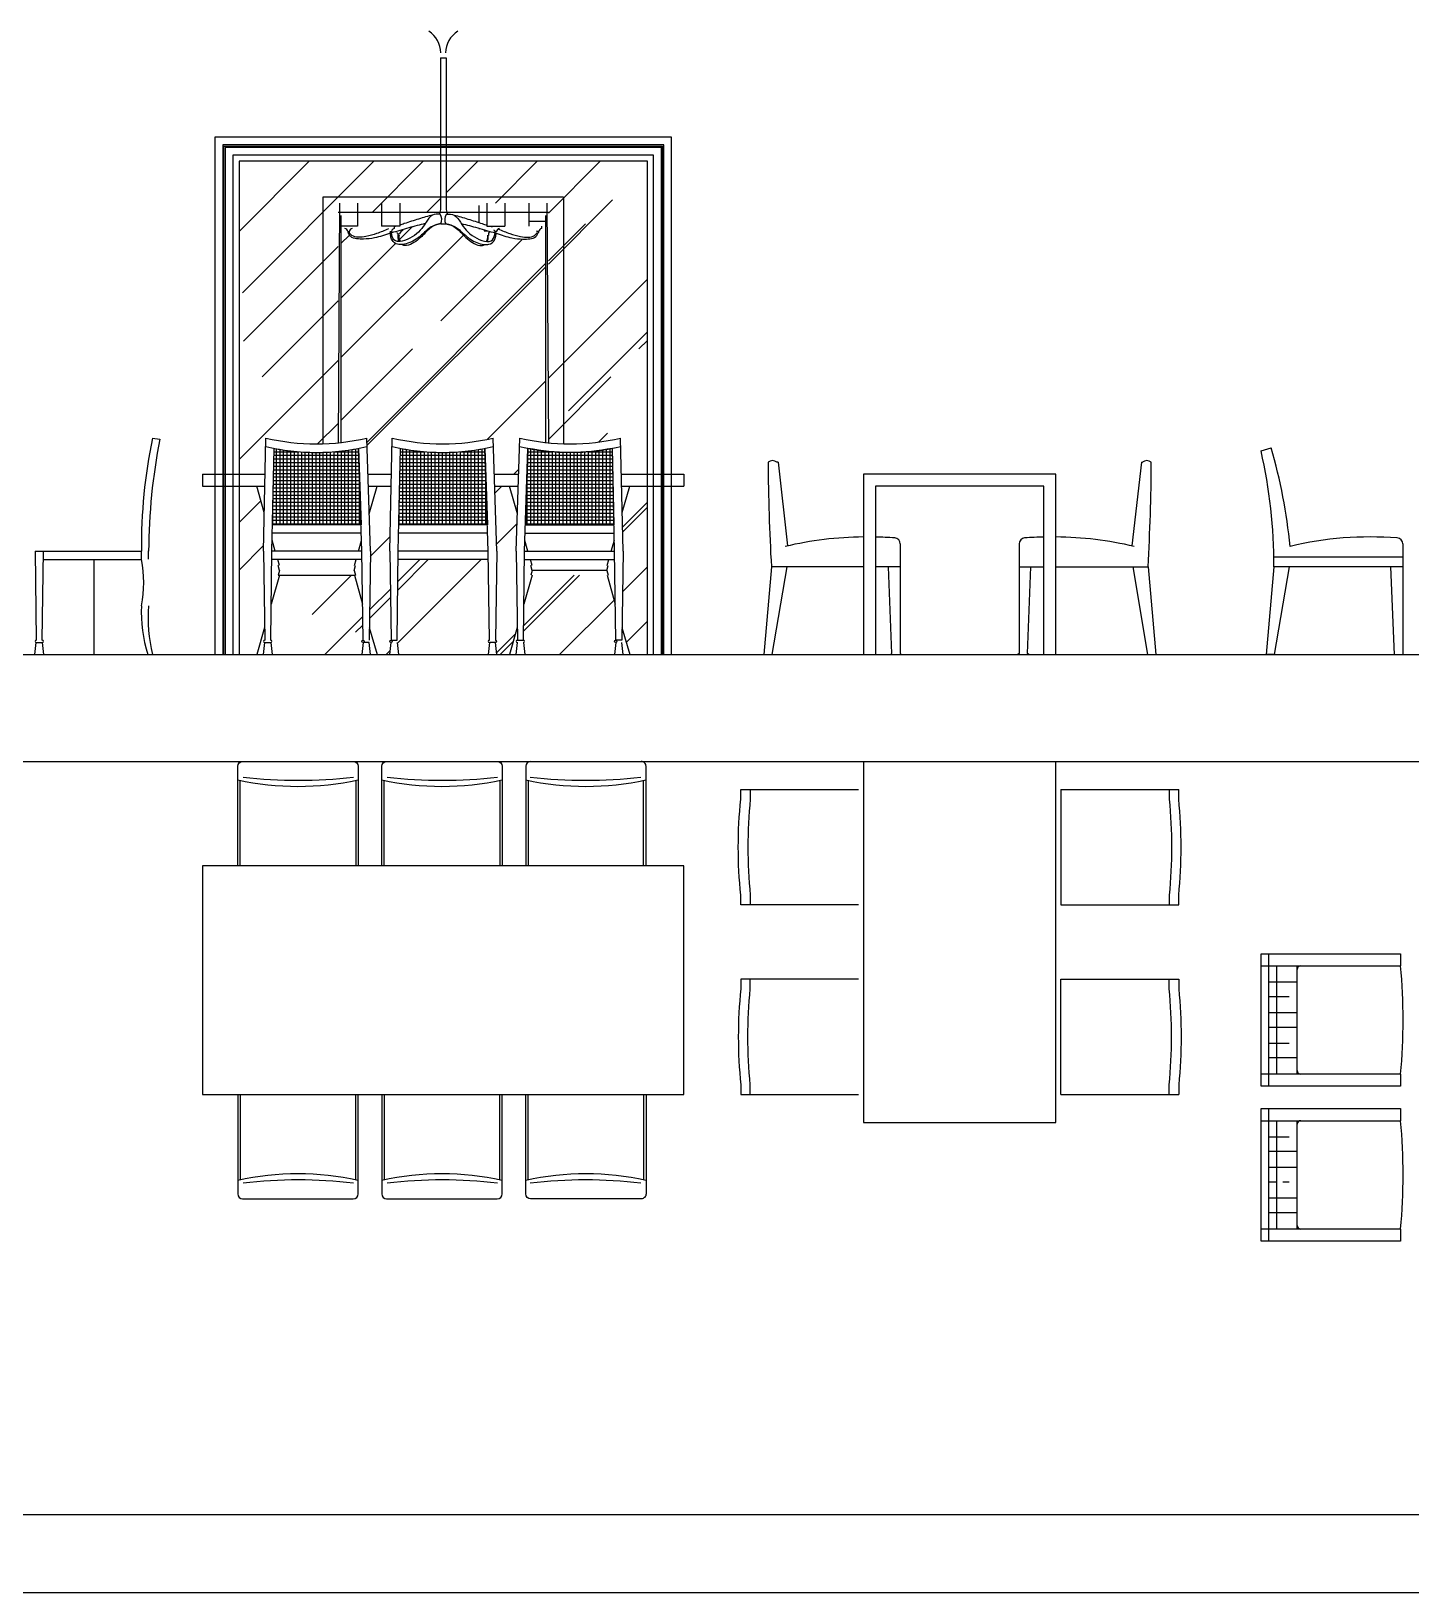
# Model space of a CAD drawing. Header units: inches. Extents: x 5.3 to 47.8, y 15.8 to 40.6.
# Drawn here: x 37.05 to 42.78, y 15.78 to 22.27 of the extents above; entities that cross this region are included whole.
import ezdxf

# ---------------------------------------------------------------- set-up
doc = ezdxf.new("R2010")
doc.units = ezdxf.units.IN
doc.header["$MEASUREMENT"] = 0
for name, color, linetype in [('02', 2, 'Continuous'), ('1', 1, 'Continuous'), ('4', 4, 'Continuous'), ('8', 8, 'Continuous'), ('kadrbm', 4, 'Continuous')]:
    doc.layers.add(name, color=color, linetype=linetype)

# ---------------------------------------------------------------- blocks, each defined once
blk = doc.blocks.new('kadrbm')
at = {"layer": 'kadrbm', "color": 4}
blk.add_lwpolyline([(0, 0), (0, 24.79716181331605), (21, 24.79716181331605), (21, 0), (0, 0)], close=True, dxfattribs=at)
blk.add_lwpolyline([(20.66310160432477, 0.325668449208024), (20.66310160432477, 24.46026341759716), (0.3368983956752345, 24.46026341759716), (0.3368983956752345, 0.325668449208024), (20.66310160432477, 0.325668449208024)], dxfattribs=at)

msp = doc.modelspace()

# ---------------------------------------------------------------- hatches: boundary and pattern name
at = {"layer": '1'}
h = msp.add_hatch(dxfattribs=at)
h.set_pattern_fill('NET', color=256, scale=0.12, style=0)
h.set_pattern_definition([(0, (-2.10423861445067, -87.54169711590659), (0, 0.015), []), (90, (-2.10423861445067, -87.54169711590659), (-0.015, 9.18454765366783e-19), [])])
edge = h.paths.add_edge_path()
edge.add_line((38.04951294883015, 20.2152061839224), (38.056256650005, 20.53215106014248))
edge.add_arc((38.23186763654324, 21.44650885648632), 0.9310689546578637, 259.1281937306799, 280.8718062693201)
edge.add_line((38.40747862308147, 20.53215106014248), (38.41758861019137, 20.2152061839224))
edge.add_line((38.41758861019137, 20.2152061839224), (38.04951294883015, 20.2152061839224))
h = msp.add_hatch(dxfattribs=at)
h.set_pattern_fill('NET', color=256, scale=0.12, style=0)
h.set_pattern_definition([(0, (-1.579238612215496, -87.54169711590659), (0, 0.015), []), (90, (-1.579238612215496, -87.54169711590659), (-0.015, 9.18454765366783e-19), [])])
edge = h.paths.add_edge_path()
edge.add_line((38.57451294734003, 20.2152061839224), (38.58125665037753, 20.53215106014248))
edge.add_arc((38.75686763691576, 21.44650885648632), 0.9310689546578637, 259.1281937306799, 280.8718062693201)
edge.add_line((38.932478623454, 20.53215106014248), (38.94258860870125, 20.2152061839224))
edge.add_line((38.94258860870125, 20.2152061839224), (38.57451294734003, 20.2152061839224))
h = msp.add_hatch(dxfattribs=at)
h.set_pattern_fill('NET', color=256, scale=0.12, style=0)
h.set_pattern_definition([(180, (79.62251041828516, -87.54169711590659), (0, 0.015), []), (90, (79.62251041828516, -87.54169711590659), (0.015, 9.18454765366783e-19), [])])
edge = h.paths.add_edge_path()
edge.add_line((39.46875885500433, 20.2152061839224), (39.46201515569212, 20.53215106014248))
edge.add_arc((39.28640416822257, 21.44650886133546), 0.9310689595956299, 259.12819373067987, 280.8718062693201, ccw=False)
edge.add_line((39.11079318075301, 20.53215106014248), (39.10068319364311, 20.2152061839224))
edge.add_line((39.10068319364311, 20.2152061839224), (39.46875885500433, 20.2152061839224))
at = {"layer": '8'}
h = msp.add_hatch(dxfattribs=at)
h.set_pattern_fill('AR-RROOF', color=256, scale=0.5, angle=45, style=0)
h.set_pattern_definition([(44.99999999999999, (-399.057522460829, 85.1039280434707), (0.4242640687119286, 1.131370849898476), [7.500000000000002, -1, 2.5, -0.5000000000000001]), (44.99999999999999, (-398.7640731483805, 85.75093074837791), (-0.8237794000823279, 0.1166726188957805), [1.5, -0.1650000000000001, 3.000000000000001, -0.3750000000000001]), (44.99999999999999, (-399.181266147654, 85.5812251208918), (1.601596859387531, 2.075358402782517), [4.000000000000001, -0.7000000000000002, 2, -0.5000000000000001])])
edge = h.paths.add_edge_path()
edge.add_line((39.1841359026623, 21.4559928495073), (39.16761721460009, 21.4559928495073))
edge.add_line((39.16761721483292, 21.4559928495073), (39.16761721483292, 21.44599284946888))
edge.add_arc((39.17118997498276, 21.43051022147846), 0.01588950587450598, 102.9940820131878, 178.3470581964436)
edge.add_spline(control_points=[(39.15439127198281, 21.42913250039418), (39.15317111647548, 21.4268540031844), (39.15072853489639, 21.42068090216343), (39.14151546544256, 21.40762626678769), (39.118104964484, 21.40187594733287), (39.08491520396294, 21.40138833314266), (39.03669541514339, 21.40553295678545), (39.00074497050466, 21.4193949889959), (38.9788733087373, 21.42605650235053)], knot_values=[150.4589181567189, 150.4589181567189, 150.4589181567189, 150.4589181567189, 158.1252301657174, 170.4091504884859, 196.6868963933847, 225.1271993172039, 271.4903799598379, 340.0314646468495, 340.0314646468495, 340.0314646468495, 340.0314646468495], degree=3, periodic=0)
edge.add_spline(control_points=[(38.97923974505486, 21.42935606321406), (38.9786856509638, 21.42433035044085), (38.9774761609626, 21.41336010718804), (38.97295225038054, 21.39265783057634), (38.95179207249405, 21.37797836839307), (38.91466021164181, 21.37889469923537), (38.87400043940963, 21.39639713890936), (38.83484995736601, 21.43243957260709), (38.80226091666939, 21.46010093410585), (38.77684868126037, 21.46410896346059), (38.76989194190921, 21.4652061839224)], knot_values=[0, 0, 0, 0, 15.23408729287735, 33.25332343467053, 61.79893250029116, 83.02481592900091, 142.9757624126829, 188.7263514407502, 244.2721691345884, 265.2099902861, 265.2099902861, 265.2099902861, 265.2099902861], degree=3, periodic=0)
edge.add_spline(control_points=[(38.93089722468378, 21.37895765733991), (38.92949574812176, 21.3778704921351), (38.9237450454277, 21.37430993417364), (38.90474290772202, 21.3740081190699), (38.87967454268458, 21.38625170123849), (38.84747551566782, 21.41124332226899), (38.82313760182681, 21.44138553571973), (38.79325986652496, 21.45997387562964), (38.77729615568044, 21.46354830703784), (38.76989194190921, 21.4652061839224)], knot_values=[0, 0, 0, 0, 5.322779616540089, 20.52592051818917, 53.36907926734909, 87.57369532608395, 142.308306893957, 168.4841667127061, 191.1270626948733, 191.1270626948733, 191.1270626948733, 191.1270626948733], degree=3, periodic=0)
edge.add_line((38.76989194190921, 21.4652061839224), (38.74837986425357, 21.4652061839224))
edge.add_spline(control_points=[(38.74837986378791, 21.4652061839224), (38.74097564815404, 21.46354830703784), (38.72501194103481, 21.45997387562964), (38.69513420387032, 21.44138553571973), (38.67079628816666, 21.41124332226899), (38.63859726301255, 21.38625170123849), (38.61352889611246, 21.3740081190699), (38.59452676026942, 21.37430993417364), (38.58877605571272, 21.3778704921351), (38.58737458287599, 21.37895765733991)], knot_values=[0, 0, 0, 0, 22.64289598216722, 48.81875580091628, 103.5533673687894, 137.7579834275242, 170.6011421766841, 185.8042830783332, 191.1270626948733, 191.1270626948733, 191.1270626948733, 191.1270626948733], degree=3, periodic=0)
edge.add_spline(control_points=[(38.53903206064226, 21.42935606321406), (38.53958615287068, 21.42433035044085), (38.54079564659717, 21.41336010718804), (38.54531955717923, 21.39265783057634), (38.56647973506572, 21.37797836839307), (38.60361159219267, 21.37889469923537), (38.64427136442485, 21.39639713890936), (38.68342185019376, 21.43243957260709), (38.71601088716509, 21.46010093410585), (38.74142312257411, 21.46410896346059), (38.74837986378791, 21.4652061839224)], knot_values=[0, 0, 0, 0, 15.23408729287735, 33.25332343467053, 61.79893250029116, 83.02481592900091, 142.9757624126829, 188.7263514407502, 244.2721691345884, 265.2099902861, 265.2099902861, 265.2099902861, 265.2099902861], degree=3, periodic=0)
edge.add_spline(control_points=[(38.36388053371432, 21.42913250039418), (38.36510068922164, 21.4268540031844), (38.36754327266338, 21.42068090216343), (38.37675633839192, 21.40762626678769), (38.40016683935048, 21.40187594733287), (38.43335659987154, 21.40138833314266), (38.48157638869109, 21.40553295678545), (38.51752683332982, 21.4193949889959), (38.53939849509718, 21.42605650235053)], knot_values=[150.4589181567189, 150.4589181567189, 150.4589181567189, 150.4589181567189, 158.1252301657174, 170.4091504884859, 196.6868963933847, 225.1271993172039, 271.4903799598379, 340.0314646468495, 340.0314646468495, 340.0314646468495, 340.0314646468495], degree=3, periodic=0)
edge.add_arc((38.34708182885172, 21.43051022147846), 0.01588950587450598, 1.652941803556384, 77.00591798681221)
edge.add_line((38.3506545908642, 21.44599284949798), (38.3506545908642, 21.4559928495364))
edge.add_line((38.3506545908642, 21.4559928495073), (38.334135902802, 21.4559928495073))
edge.add_line((38.33413590117218, 21.4559928495073), (38.33413590117218, 20.55630472720803))
edge.add_arc((38.23163590206625, 21.4490768655305), 0.8986369350801662, 276.5495046860429, 283.4790721733611)
edge.add_line((38.44109934753599, 20.5751927739111), (38.44588628969016, 20.42520618394336))
edge.add_line((38.4458862915528, 20.42520618388515), (38.54398116188916, 20.42520618388515))
edge.add_line((38.54398116282048, 20.42520618388515), (38.54717245836603, 20.57519277385289))
edge.add_arc((38.75663590057614, 21.4490768655305), 0.898636935080166, 256.5209278266389, 283.479072173376)
edge.add_line((38.96609934790852, 20.5751927739111), (38.97088629006269, 20.42520618394336))
edge.add_line((38.97088629192533, 20.42520618388515), (39.07238551530848, 20.42520618388515))
edge.add_line((39.07238551414432, 20.42520618388515), (39.07717245629849, 20.57519277385289))
edge.add_arc((39.28663590176823, 21.4490768655305), 0.898636935080166, 256.5209278266389, 263.4504953139275)
edge.add_line((39.1841359026623, 20.55630472717893), (39.1841359026623, 21.45599284947819))
h.paths.add_polyline_path([(38.25913590191724, 21.57520618379202), (38.74713590181293, 21.57520618379202), (38.74713590181293, 21.72520618369889), (37.91038589923503, 21.72520618369889), (37.91038589923503, 20.42520618388515), (38.01898116244795, 20.42520618388515), (38.02217245473387, 20.5751927739111, 0.06656326369277962), (38.25913590191724, 20.55086080516774)])
h.paths.add_polyline_path([(39.60788590459945, 21.72520618369889), (38.77113590202155, 21.72520618369889), (38.77113590202155, 21.57520618379202), (39.25913590191724, 21.57520618379202), (39.25913590191724, 20.55086080516774, 0.06656326369292592), (39.49609934910061, 20.5751927739111), (39.49929064324918, 20.42520618388515), (39.60788590459945, 20.42520618388515)])
h.paths.add_polyline_path([(38.42406916431012, 19.88543976583604), (38.38985018803599, 20.00520618395966), (38.23413590154471, 20.00520618395966), (38.07842161691608, 20.00520618395966), (38.04420264064195, 19.88543976583604), (38.04217245614948, 19.73520618394103, -1), (38.04217245614948, 19.72520618369889), (38.04781348257186, 19.67520618388515), (38.42045832238021, 19.67520618388515), (38.42609934693994, 19.72520618369889, -1), (38.42609934693994, 19.73520618394103)])
h.paths.add_polyline_path([(38.94657232052507, 20.07020618390378), (38.57169948330941, 20.07020618390378), (38.56717245652201, 19.73520618394103, -1), (38.56717245652201, 19.72520618369889), (38.57281348108175, 19.67520618388515), (38.94545832275274, 19.67520618388515), (38.95109934731247, 19.72520618369889, -1), (38.95109934731247, 19.73520618394103)])
h.paths.add_polyline_path([(38.81980629264238, 19.94231452090752, -1), (38.81980629264238, 19.95481452086095, -1)], flags=16)
h.paths.add_polyline_path([(39.47406916319253, 19.88543976583604), (39.43985018878104, 20.00520618395966), (39.28413590228977, 20.00520618395966), (39.12842161766114, 20.00520618395966), (39.09420263952436, 19.88543976583604), (39.09217245689454, 19.73520618394103, -1), (39.09217245689454, 19.72520618369889), (39.09781348145427, 19.67520618388515), (39.47045832126262, 19.67520618388515), (39.476099347685, 19.72520618369889, -1), (39.476099347685, 19.73520618394103)])
h.paths.add_polyline_path([(39.60788590459945, 20.37520618383859), (39.53413590415241, 20.37520618383859), (39.50269585101726, 20.26516600298781), (39.50609934701445, 20.10520618381996), (39.50181712954166, 19.78832189409148), (39.53413590415241, 19.67520618388515), (39.60788590459945, 19.67520618388515)])
h.paths.add_polyline_path([(39.06217245570245, 20.10520618381996), (39.06710671073618, 20.25980835939843), (39.03413590228977, 20.37520618383859), (38.97248208149197, 20.37520618383859), (38.98109934850456, 20.10520618381996), (38.97609934954765, 19.73520618394103, -1), (38.97609934954765, 19.72520618369889), (38.98174037410738, 19.67520618388515), (39.03413590228977, 19.67520618388515), (39.06645467690053, 19.78832189409148)])
h.paths.add_polyline_path([(38.53717245532992, 20.10520618381996), (38.54291730000498, 20.37520618383859), (38.48413590340736, 20.37520618383859), (38.45116509496095, 20.25980835939843), (38.45609934813204, 20.10520618381996), (38.4518171287966, 19.78832189409148), (38.48413590340736, 19.67520618388515), (38.53653143158974, 19.67520618388515), (38.54217245801212, 19.72520618369889, -1), (38.54217245801212, 19.73520618394103)])
h.paths.add_polyline_path([(38.01217245682003, 20.10520618381996), (38.01557595281722, 20.26516600298781), (37.98413590340736, 20.37520618383859), (37.91038589923503, 20.37520618383859), (37.91038589923503, 19.67520618388515), (37.98413590340736, 19.67520618388515), (38.01645467801811, 19.78832189409148)])
h.paths.add_polyline_path([(38.32213590106787, 21.51220618371006), (38.32815458997013, 21.51220618371006), (38.32815458997013, 21.55099284947936), (38.40315459108772, 21.55099284947936), (38.40315459108772, 21.51220618371006), (38.50315459071519, 21.51220618371006), (38.50315459071519, 21.55099284947936), (38.57815459183278, 21.55099284947936), (38.57815459183278, 21.54099284947004), (38.61183648741665, 21.54099284947004), (38.61183648741665, 21.51220618371006), (38.7438859026772, 21.51220618371006), (38.74713590181293, 21.52520618397828), (38.74713590181293, 21.57520618379202), (38.25913590191724, 21.57520618379202), (38.25913590191724, 20.55086080516774, 0.01756991073779308), (38.32213590106787, 20.55500858459708)])
h.paths.add_polyline_path([(39.25913590191724, 21.57520618379202), (38.77113590202155, 21.57520618379202), (38.77113590202155, 21.52520618397828), (38.77438590115728, 21.51220618371006), (38.90643531828048, 21.51220618371006), (38.90643531828048, 21.54099284947004), (38.94011721386435, 21.54099284947004), (38.94011721386435, 21.55099284947936), (39.01511721311929, 21.55099284947936), (39.01511721311929, 21.51220618371006), (39.11511721274676, 21.51220618371006), (39.11511721274676, 21.55099284947936), (39.19011721386435, 21.55099284947936), (39.19011721386435, 21.51220618371006), (39.19613590276661, 21.51220618371006), (39.19613590276661, 20.55500858459708, 0.01756991073779348), (39.25913590191724, 20.55086080516774)])

# ---------------------------------------------------------------- linework, layer by layer
at = {"layer": '02'}
for p, q in [((42.15761721505644, 18.43227790269155), (42.73761721513095, 18.43227790269155)), ((42.15761721505644, 17.88227790264499), (42.15761721505644, 18.43227790269155)), ((42.73761721513095, 18.43227790269155), (42.73761721513095, 18.38227790264499)), ((42.15761721505644, 18.38227790264499), (42.73761721513095, 18.38227790264499)), ((42.30761721542897, 17.93227790269155), (42.30761721542897, 18.38227790264499)), ((42.73761721513095, 17.93227790269155), (42.15761721505644, 17.93227790269155)), ((42.73761721513095, 17.93227790269155), (42.73761721513095, 17.88227790264499)), ((42.73761721513095, 17.88227790264499), (42.15761721505644, 17.88227790264499)), ((42.15761721505644, 17.78912386969749), (42.73761721513095, 17.78912386969749)), ((42.15761721505644, 17.23912386988376), (42.15761721505644, 17.78912386969749)), ((42.73761721513095, 17.78912386969749), (42.73761721513095, 17.73912386988376)), ((42.15761721505644, 17.73912386988376), (42.73761721513095, 17.73912386988376)), ((42.30761721542897, 17.28912386969749), (42.30761721542897, 17.73912386988376)), ((42.73761721513095, 17.28912386969749), (42.15761721505644, 17.28912386969749)), ((42.73761721513095, 17.28912386969749), (42.73761721513095, 17.23912386988376)), ((42.73761721513095, 17.23912386988376), (42.15761721505644, 17.23912386988376))]:
    msp.add_line(p, q, dxfattribs=at)
for points in [[(37.81038589960756, 21.82520618379202), (37.81038589960756, 19.67520618388515)], [(39.70788590422692, 19.67520618388515), (39.70788590422692, 21.82520618379202), (37.81038589960756, 21.82520618379202)], [(37.84788589923503, 21.78770618369889), (39.67038590459945, 21.78770618369889)], [(37.84788589923503, 19.67520618388515), (37.84788589923503, 21.78770618369889)], [(39.67038590459945, 19.67520618388515), (39.67038590459945, 21.78770618369889)], [(39.60788590459945, 19.67520618388515), (39.60788590459945, 21.72520618369889), (37.91038589923503, 21.72520618369889), (37.91038589923503, 19.67520618388515)]]:
    msp.add_lwpolyline(points, dxfattribs=at)
for points in [[(37.90525678544166, 18.79808433955621), (37.90525678544166, 19.21151256650772, -0.414213562373095), (37.92525678685727, 19.23151256652635)], [(38.38525678588869, 19.23151256652635, -0.4142135623730656), (38.40525678544166, 19.21151256650772), (38.40525678544166, 18.79808433955621)], [(38.50358256324055, 18.79808433955621), (38.50358256324055, 19.21151256650772, -0.414213562373095), (38.52358256465616, 19.23151256652635)], [(38.98358256368758, 19.23151256652635, -0.4142135623730656), (39.00358256324055, 19.21151256650772), (39.00358256324055, 18.79808433955621)], [(39.12190834245505, 19.23151256652635, 0.4142135623730656), (39.10190834103944, 19.21151256650772), (39.10190834103944, 18.79808433955621)], [(39.60190834290209, 18.79808433955621), (39.60190834290209, 19.21151256650772, 0.414213562373095), (39.58190834148647, 19.23151256652635)], [(37.90525678544166, 17.84808433936995), (37.90525678544166, 17.43465611241844, 0.414213562373095), (37.92525678685727, 17.41465611239981), (38.38525678588869, 17.41465611239981, 0.4142135623730656), (38.40525678544166, 17.43465611241844), (38.40525678544166, 17.84808433936995)], [(38.50358256324055, 17.84808433936995), (38.50358256324055, 17.43465611241844, 0.414213562373095), (38.52358256465616, 17.41465611239981), (38.98358256368758, 17.41465611239981, 0.4142135623730656), (39.00358256324055, 17.43465611241844), (39.00358256324055, 17.84808433936995)], [(39.60190834290209, 17.84808433936995), (39.60190834290209, 17.43465611241844, -0.414213562373095), (39.58190834148647, 17.41465611239981), (39.12190834245505, 17.41465611239981, -0.4142135623730656), (39.10190834103944, 17.43465611241844), (39.10190834103944, 17.84808433936995)]]:
    msp.add_lwpolyline(points, format="xyb", dxfattribs=at)
msp.add_lwpolyline([(37.75891154258372, 17.84808433936995), (39.75891154258372, 17.84808433936995), (39.75891154258372, 18.79808433955621), (37.75891154258372, 18.79808433955621)], close=True, dxfattribs=at)
for centre, radius, start, end in [((38.1552567873043, 20.28188993219372), 1.153911480384464, 257.4873944705481, 282.5126055294519), ((38.75358256324055, 20.28188993219372), 1.153911480384464, 257.4873944705481, 282.5126055294519), ((39.35190834103944, 20.28188993219372), 1.153911480384464, 257.4873944705481, 282.5126055294519), ((42.32261721416237, 18.36727790274743), 0.015, 90, 180.0002855222511), ((40.27450237049582, 18.15727790278468), 2.473370117755019, 354.7806447588947, 5.219355241105215), ((42.32261721416237, 17.94727790258911), 0.015, 179.9997144777489, 270), ((42.32261721416237, 17.72412386975337), 0.015, 90, 180.0002855222511), ((40.27450237049582, 17.51412386979062), 2.473370117755019, 354.7806447588947, 5.219355241105215), ((38.1552567873043, 16.36427874673244), 1.153911480384464, 77.48739447054804, 102.512605529452), ((38.75358256324055, 16.36427874673244), 1.153911480384464, 77.48739447054804, 102.512605529452), ((39.35190834103944, 16.36427874673244), 1.153911480384464, 77.48739447054804, 102.512605529452), ((42.32261721416237, 17.30412386982788), 0.015, 179.9997144777489, 270)]:
    msp.add_arc(centre, radius, start, end, dxfattribs=at)
at = {"layer": '1'}
for p, q in [((38.74713590181293, 22.15520618386653), (38.77113590202155, 22.15520618386653)), ((38.74713590181293, 22.15520618386653), (38.74713590181293, 21.52520618397828)), ((38.77113590202155, 22.15520618386653), (38.77113590202155, 21.52520618397828)), ((38.25913590191724, 21.57520618379202), (38.25913590191724, 20.55086080516774)), ((39.25913590191724, 21.57520618379202), (38.25913590191724, 21.57520618379202)), ((38.32815458997013, 21.55099284947936), (38.32213590106787, 20.55500858459708)), ((38.40315459108772, 21.55099284947936), (38.40315459108772, 21.4559928495073)), ((38.50315459071519, 21.55099284947936), (38.50315459071519, 21.4559928495073)), ((38.57815459183278, 21.55099284947936), (38.57815459183278, 21.4559928495073)), ((38.90643531828048, 21.54099284947004), (38.90643531828048, 21.47062871135857)), ((38.94011721386435, 21.55099284947936), (38.94011721386435, 21.4559928495073)), ((39.01511721311929, 21.55099284947936), (39.01511721311929, 21.4559928495073)), ((39.11511721274676, 21.55099284947936), (39.11511721274676, 21.4559928495073)), ((39.19011721386435, 21.55099284947936), (39.19613590276661, 20.55500858459708)), ((39.25913590191724, 21.57520618379202), (39.25913590191724, 20.55086080516774)), ((39.19613590276661, 21.51220618371006), (38.32213590106787, 21.51220618371006)), ((38.33413590117218, 21.50020618383859), (38.33413590117218, 20.55630472717893)), ((38.74216297267797, 21.50531446324747), (38.74213590285601, 21.50520618372683)), ((38.74713590181293, 21.52520618397828), (38.74288590251329, 21.5082061837529)), ((38.77113590202155, 21.52520618397828), (38.77538590132119, 21.5082061837529)), ((38.77610883115651, 21.50531446324747), (38.77613590284111, 21.50520618372683)), ((39.11511721274676, 21.47599284952592), (39.19011721386435, 21.47599284952592)), ((39.1841359026623, 21.50020618383859), (39.1841359026623, 20.55630472717893)), ((38.40315459108772, 21.4559928495073), (38.32815458997013, 21.4559928495073)), ((38.36264560184302, 21.4337110593551), (38.36866358107748, 21.4337110593551)), ((38.57815459183278, 21.4559928495073), (38.50315459071519, 21.4559928495073)), ((38.53764560258808, 21.4337110593551), (38.54366357995989, 21.4337110593551)), ((38.55565458907606, 21.4559928495073), (38.55565458907606, 21.44599284949798)), ((38.57132749817195, 21.42371105957862), (38.57734547554376, 21.42371105957862)), ((38.58933648465993, 21.44016456530515), (38.58933648465993, 21.43599284948867)), ((38.74837986378791, 21.4652061839224), (38.76989194190921, 21.4652061839224)), ((38.90643531828048, 21.44599284949798), (38.90974284893694, 21.44599284949798)), ((38.92893531917455, 21.44016456530515), (38.92893531917455, 21.43599284948867)), ((38.92893531917455, 21.43599284948867), (38.94330478831055, 21.43599284948867)), ((38.94011721386435, 21.4559928495073), (39.01511721311929, 21.4559928495073)), ((38.98062620310905, 21.4337110593551), (38.97460822387459, 21.4337110593551)), ((39.15562620199146, 21.4337110593551), (39.14960822461965, 21.4337110593551)), ((39.16761721483292, 21.4559928495073), (39.16761721483292, 21.44599284949798)), ((37.55141827276768, 20.5751927739111), (37.58091148360493, 20.56987554948863)), ((38.01217245682003, 20.10520618381996), (38.02217245473387, 20.5751927739111)), ((38.45609934813204, 20.10520618381996), (38.44109934753599, 20.5751927739111)), ((38.53717245532992, 20.10520618381996), (38.5471724551064, 20.5751927739111)), ((38.98109934850456, 20.10520618381996), (38.96609934790852, 20.5751927739111)), ((39.06217245570245, 20.10520618381996), (39.07717245629849, 20.5751927739111)), ((39.50609934701445, 20.10520618381996), (39.49609934910061, 20.5751927739111)), ((38.04717245696904, 20.10520618381996), (38.056256650005, 20.53215106014248)), ((38.42109934984567, 20.10520618381996), (38.40747026353004, 20.53223870271903)), ((38.57217245734157, 20.10520618381996), (38.58125665037753, 20.53215106014248)), ((38.94609934835555, 20.10520618381996), (38.93247026203992, 20.53223870271903)), ((39.0971724577141, 20.10520618381996), (39.11080154402973, 20.53223870271903)), ((39.47109934872808, 20.10520618381996), (39.46201515569212, 20.53215106014248)), ((42.15761721505644, 20.52174072266642), (42.19967228918197, 20.5342736679231)), ((40.15049147604825, 20.47520618369889), (40.14563579111221, 20.47520618369889)), ((40.15049147604825, 20.47520618369889), (40.19029682314815, 20.12715272555214)), ((41.66005061752023, 20.47520618369889), (41.62024527042033, 20.12715272555214)), ((41.66005061752023, 20.47520618369889), (41.66490630245628, 20.47520618369889)), ((37.75913590377989, 20.42520618388515), (38.01898116244795, 20.42520618388515)), ((37.75913590377989, 20.42520618388515), (37.75913590377989, 20.37520618383859)), ((37.75913590377989, 20.37520618383859), (38.0179173014951, 20.37520618383859)), ((38.01557595281722, 20.26516600298781), (37.98413590340736, 20.37520618383859)), ((38.4458862915528, 20.42520618388515), (38.54398116282048, 20.42520618388515)), ((38.44748208111944, 20.37520618383859), (38.54291730000498, 20.37520618383859)), ((38.45116509496095, 20.25980835939843), (38.48413590340736, 20.37520618383859)), ((38.97088629192533, 20.42520618388515), (39.07238551414432, 20.42520618388515)), ((38.97248208149197, 20.37520618383859), (39.07078972271504, 20.37520618383859)), ((39.06710671073618, 20.25980835939843), (39.03413590228977, 20.37520618383859)), ((39.49929064324918, 20.42520618388515), (39.75913590191724, 20.42520618388515)), ((39.50035450233938, 20.37520618383859), (39.75913590191724, 20.37520618383859)), ((39.50269585101726, 20.26516600298781), (39.53413590415241, 20.37520618383859)), ((39.75913590191724, 20.42520618388515), (39.75913590191724, 20.37520618383859)), ((40.50527104734304, 20.42520618388515), (40.50527104734304, 19.67520618388515)), ((41.30527104808809, 20.42520618388515), (40.50527104734304, 20.42520618388515)), ((40.5552710443628, 20.37520618383859), (40.5552710443628, 19.67520618388515)), ((41.25527104548039, 20.37520618383859), (40.5552710443628, 20.37520618383859)), ((41.25527104548039, 19.67520618388515), (41.25527104548039, 20.37520618383859)), ((41.30527104808809, 19.67520618388515), (41.30527104808809, 20.42520618388515)), ((38.41870566456439, 20.18020618377339), (38.04876824653568, 20.18020618377339)), ((38.41758861019137, 20.2152061839224), (38.04951294883015, 20.2152061839224)), ((38.94370566307428, 20.18020618377339), (38.57376824690821, 20.18020618377339)), ((38.94258860870125, 20.2152061839224), (38.57451294734003, 20.2152061839224)), ((39.09956614299538, 20.18020618377339), (39.4695035572988, 20.18020618377339)), ((39.10068319364311, 20.2152061839224), (39.46875885500433, 20.2152061839224)), ((38.06127876042249, 20.10520618381996), (38.04815014636936, 20.15115632741798)), ((38.40699304639222, 20.10520618381996), (38.41968193276646, 20.1496172877596)), ((39.11127876116755, 20.10520618381996), (39.09858987106802, 20.1496172877596)), ((39.45699304527464, 20.10520618381996), (39.47012165746512, 20.15115632741798)), ((40.65840750559094, 20.13497087146241), (40.65840750559094, 19.68020618377339)), ((41.1521345861149, 20.13497087146241), (41.1521345861149, 19.68020618377339)), ((42.74645754693868, 20.13497087495487), (42.74645754321339, 19.67520618761044)), ((37.06265451199236, 20.10520618381996), (37.06765451281192, 19.73520618394103)), ((37.06265451199236, 20.10520618381996), (37.50491008906486, 20.10520618381996)), ((37.0926545113218, 19.73520618394103), (37.09765451214137, 20.10520618381996)), ((37.09765451214137, 20.07020618390378), (37.50564609653177, 20.07020618390378)), ((37.30677721834602, 20.07020618390378), (37.30677721834602, 19.67520618388515)), ((37.50489716417017, 20.07134147916075), (37.50489716417017, 20.10634147907693)), ((37.53489716163697, 20.07134147916075), (37.53489716163697, 20.10634147907693)), ((38.01217245682003, 20.10520618381996), (38.0171724576396, 19.73520618394103)), ((38.04217245614948, 19.73520618394103), (38.04717245696904, 20.10520618381996)), ((38.42109934984567, 20.07020618390378), (38.04672373830201, 20.07020618390378)), ((38.42109934984567, 20.10520618381996), (38.04717245696904, 20.10520618381996)), ((38.07842161691608, 20.04520618376408), (38.07127876019897, 20.07020618390378)), ((38.38985018803599, 20.04520618376408), (38.3969930447531, 20.07020618390378)), ((38.42609934693994, 19.73520618394103), (38.42109934984567, 20.10520618381996)), ((38.45609934813204, 20.10520618381996), (38.45109934917512, 19.73520618394103)), ((38.53717245532992, 20.10520618381996), (38.54217245801212, 19.73520618394103)), ((38.56717245652201, 19.73520618394103), (38.57217245734157, 20.10520618381996)), ((38.94609934835555, 20.07020618390378), (38.57172373867454, 20.07020618390378)), ((38.94609934835555, 20.10520618381996), (38.57217245734157, 20.10520618381996)), ((38.95109934731247, 19.73520618394103), (38.94609934835555, 20.10520618381996)), ((38.98109934850456, 20.10520618381996), (38.97609934954765, 19.73520618394103)), ((39.06217245570245, 20.10520618381996), (39.06717245652201, 19.73520618394103)), ((39.09217245689454, 19.73520618394103), (39.0971724577141, 20.10520618381996)), ((39.0971724577141, 20.10520618381996), (39.47109934872808, 20.10520618381996)), ((39.0971724577141, 20.07020618390378), (39.47154806739511, 20.07020618390378)), ((39.12842161766114, 20.04520618376408), (39.12127875908138, 20.07020618390378)), ((39.43985018878104, 20.04520618376408), (39.44699304363551, 20.07020618390378)), ((39.476099347685, 19.73520618394103), (39.47109934872808, 20.10520618381996)), ((39.50609934701445, 20.10520618381996), (39.50109934805753, 19.73520618394103)), ((42.74645754693868, 20.08020618763838), (42.21073543651821, 20.08020618996669)), ((38.07842161691608, 20.00520618395966), (38.04420264064195, 19.88543976583604)), ((38.07913590221526, 20.02520618397828), (38.07342161609652, 20.04520618376408)), ((38.07913590221526, 20.02520618397828), (38.07342161609652, 20.00520618395966)), ((38.07342161609652, 20.00520618395966), (38.3948501869929, 20.00520618395966)), ((38.38913590087416, 20.02520618397828), (38.3948501869929, 20.04520618376408)), ((38.38913590087416, 20.02520618397828), (38.3948501869929, 20.00520618395966)), ((38.38985018803599, 20.00520618395966), (38.42406916431012, 19.88543976583604)), ((39.12842161766114, 20.00520618395966), (39.09420263952436, 19.88543976583604)), ((39.12913590296032, 20.02520618397828), (39.12342161684158, 20.04520618376408)), ((39.12913590296032, 20.02520618397828), (39.12342161684158, 20.00520618395966)), ((39.43913590161922, 20.02520618397828), (39.12913590296032, 20.02520618397828)), ((39.43913590161922, 20.02520618397828), (39.44485018773796, 20.04520618376408)), ((39.43913590161922, 20.02520618397828), (39.44485018773796, 20.00520618395966)), ((39.43985018878104, 20.00520618395966), (39.47406916319253, 19.88543976583604)), ((40.12268539517047, 20.04020618364301), (40.09080379268946, 19.67520618388515)), ((40.50527104734304, 20.04020618364301), (40.12268539517047, 20.04020618364301)), ((40.1862656623018, 20.04020618364301), (40.12456881067576, 19.67520618388515)), ((40.65840750559094, 20.04020618364301), (40.5552710443628, 20.04020618364301)), ((40.62321519664349, 19.68020618377339), (40.6093690432501, 20.04020618364301)), ((41.1521345861149, 20.04020618364301), (41.25527104548039, 20.04020618364301)), ((41.18732689692499, 19.68020618377339), (41.20117304845574, 20.04020618364301)), ((41.30527104808809, 20.04020618364301), (41.68785669653537, 20.04020618364301)), ((41.62427642940404, 20.04020618364301), (41.68597327916743, 19.67520618388515)), ((41.68785669653537, 20.04020618364301), (41.71973829901638, 19.67520618388515)), ((42.21073543651821, 20.04020618992944), (42.17885383217456, 19.67520619017158)), ((42.74645754693868, 20.04020618760113), (42.21073543651821, 20.04020618992944)), ((42.27431570364954, 20.0402061896966), (42.21261885016086, 19.67520618993875)), ((42.71145754306438, 19.67520618761044), (42.69741908459785, 20.04020618783396)), ((38.01645467801811, 19.78832189409148), (37.98413590340736, 19.67520618388515)), ((38.4518171287966, 19.78832189409148), (38.48413590340736, 19.67520618388515)), ((39.06645467690053, 19.78832189409148), (39.03413590228977, 19.67520618388515)), ((39.50181712954166, 19.78832189409148), (39.53413590415241, 19.67520618388515)), ((37.06201348638954, 19.67520618388515), (37.06765451281192, 19.72520618369889)), ((37.06778271867754, 19.72520618369889), (37.09252630545618, 19.72520618369889)), ((37.0926545113218, 19.72520618369889), (37.09829553774419, 19.67520618388515)), ((38.01153143121721, 19.67520618388515), (38.0171724576396, 19.72520618369889)), ((38.01730066164257, 19.72520618369889), (38.04204425028386, 19.72520618369889)), ((38.04217245614948, 19.72520618369889), (38.04781348257186, 19.67520618388515)), ((38.42609934693994, 19.72520618369889), (38.42045832238021, 19.67520618388515)), ((38.45097114330949, 19.72520618369889), (38.42622755280556, 19.72520618369889)), ((38.4567403755975, 19.67520618388515), (38.45109934917512, 19.72520618369889)), ((38.53653143158974, 19.67520618388515), (38.54217245801212, 19.72520618369889)), ((38.54217245801212, 19.73520618394103), (38.56717245652201, 19.73520618394103)), ((38.56717245652201, 19.72520618369889), (38.57281348108175, 19.67520618388515)), ((38.95109934731247, 19.72520618369889), (38.94545832275274, 19.67520618388515)), ((38.97597114368202, 19.72520618369889), (38.95122755317809, 19.72520618369889)), ((38.98174037410738, 19.67520618388515), (38.97609934954765, 19.72520618369889)), ((39.06153143196227, 19.67520618388515), (39.06717245652201, 19.72520618369889)), ((39.06717245652201, 19.73520618394103), (39.09217245689454, 19.73520618394103)), ((39.09217245689454, 19.72520618369889), (39.09781348145427, 19.67520618388515)), ((39.476099347685, 19.72520618369889), (39.47045832126262, 19.67520618388515)), ((39.50109934805753, 19.73520618394103), (39.476099347685, 19.73520618394103)), ((39.50674037447991, 19.67520618388515), (39.50109934805753, 19.72520618369889)), ((40.61821519582393, 19.67520618388515), (40.62321519664349, 19.68020618377339)), ((40.65821519865515, 19.68020618377339), (40.66321519761207, 19.67520618388515)), ((41.15232689491334, 19.68020618377339), (41.14732689409377, 19.67520618388515)), ((41.19232689588191, 19.67520618388515), (41.18732689692499, 19.68020618377339)), ((42.21261885016086, 19.67520618993875), (42.17885383217456, 19.67520619017158)), ((39.99530568531575, 19.11555383187805), (40.48530766925635, 19.11555383187805)), ((41.32523442431214, 19.11555383187805), (41.81523640639009, 19.11555383187805)), ((41.32523442431214, 19.11555383187805), (41.32523442431214, 18.63555383189667)), ((41.32523442431214, 18.63555383189667), (41.81523640639009, 18.63555383189667)), ((42.18935971333506, 17.88227790264499), (42.18935971333506, 18.43227790269155)), ((42.22177567890706, 18.38227790264499), (42.22177567890706, 17.93227790269155)), ((41.32523442431214, 18.32747130092319), (41.81523640639009, 18.32747130092319)), ((41.32523442431214, 17.84747130094182), (41.32523442431214, 18.32747130092319)), ((42.18935971333506, 18.31579350210812), (42.30280569008412, 18.31579350210812)), ((42.18935971333506, 18.25514875767838), (42.27456798775913, 18.25514875767838)), ((42.18935971333506, 18.18866435714152), (42.30280569008412, 18.18866435714152)), ((42.18935971333506, 18.12833391405728), (42.30280569008412, 18.12833391405728)), ((42.18935971333506, 18.06184951352041), (42.27456798775913, 18.06184951352041)), ((42.18935971333506, 18.00151907043617), (42.30280569008412, 18.00151907043617)), ((39.99530568531575, 17.84747130094182), (40.48530766925635, 17.84747130094182)), ((41.32523442431214, 17.84747130094182), (41.81523640639009, 17.84747130094182)), ((42.18935971333506, 17.23912386988376), (42.18935971333506, 17.78912386969749)), ((42.22177567890706, 17.73912386988376), (42.22177567890706, 17.28912386969749)), ((42.18935971333506, 17.67263946911406), (42.27456798775913, 17.67263946911406)), ((42.18935971333506, 17.61199472468432), (42.30280569008412, 17.61199472468432)), ((42.18935971333506, 17.54551032414746), (42.30280569008412, 17.54551032414746)), ((42.18935971333506, 17.48517988106322), (42.22334747946682, 17.48517988106322)), ((42.24843450820865, 17.48517988106322), (42.27456798775913, 17.48517988106322)), ((42.18935971333506, 17.41869548052635), (42.30280569008412, 17.41869548052635)), ((42.18935971333506, 17.35836503744211), (42.30280569008412, 17.35836503744211))]:
    msp.add_line(p, q, dxfattribs=at)
for points in [[(39.67538590541901, 19.67520618388515), (39.67538590541901, 21.79270618381996), (37.84288590027811, 21.79270618381996), (37.84288590027811, 19.67520618388515)], [(39.66538590377989, 19.67520618388515), (39.66538590377989, 21.78270618381065), (37.85288590005459, 21.78270618381065), (37.85288590005459, 19.67520618388515)], [(39.63288590497198, 19.67520618388515), (39.63288590497198, 21.75020618383859), (37.88538590072515, 21.75020618383859), (37.88538590072515, 19.67520618388515)], [(40.50527104734304, 19.23151256652635), (40.50527104734304, 17.73151256652635), (41.30527104808809, 17.73151256652635), (41.30527104808809, 19.23151256652635)], [(37.91525678521814, 18.79808433955621), (37.91525678521814, 19.15321296123874)], [(38.39525678752782, 19.15321296123874), (38.39525678752782, 18.79808433955621)], [(38.51358256301703, 18.79808433955621), (38.51358256301703, 19.15321296123874)], [(38.99358256532671, 19.15321296123874), (38.99358256532671, 18.79808433955621)], [(39.11190834081592, 19.15321296123874), (39.11190834081592, 18.79808433955621)], [(39.59190834126296, 18.79808433955621), (39.59190834126296, 19.15321296123874)], [(37.91525678521814, 17.84808433936995), (37.91525678521814, 17.49295571768742)], [(38.39525678752782, 17.49295571768742), (38.39525678752782, 17.84808433936995)], [(38.51358256301703, 17.84808433936995), (38.51358256301703, 17.49295571768742)], [(38.99358256532671, 17.49295571768742), (38.99358256532671, 17.84808433936995)], [(39.11190834081592, 17.49295571768742), (39.11190834081592, 17.84808433936995)], [(39.59190834126296, 17.84808433936995), (39.59190834126296, 17.49295571768742)]]:
    msp.add_lwpolyline(points, dxfattribs=at)
for points in [[(38.04951294883015, 20.2152061839224), (38.056256650005, 20.53215106014248, 0.09516009586557944), (38.40747862308147, 20.53215106014248), (38.41758861019137, 20.2152061839224)], [(38.57451294734003, 20.2152061839224), (38.58125665037753, 20.53215106014248, 0.09516009586557944), (38.932478623454, 20.53215106014248), (38.94258860870125, 20.2152061839224)], [(39.46875885500433, 20.2152061839224), (39.46201515569212, 20.53215106014248, -0.09516009586557944), (39.11079318075301, 20.53215106014248), (39.10068319364311, 20.2152061839224)]]:
    msp.add_lwpolyline(points, format="xyb", close=True, dxfattribs=at)
for points in [[(40.48530766925635, 18.63555383189667), (39.99530568531575, 18.63555383189667), (39.99530568531575, 18.67555383193393, -0.04999999999999719), (39.99530568531575, 19.07555383207362), (39.99530568531575, 19.11555383187805)], [(40.0350115224612, 19.11555383187805), (40.0350115224612, 19.07555383207362, 0.05000000000000259), (40.0350115224612, 18.67555383193393), (40.0350115224612, 18.63555383189667)], [(41.77553057296993, 19.11555383187805), (41.77553057296993, 19.07555383207362, -0.05000000000000259), (41.77553057296993, 18.67555383193393), (41.77553057296993, 18.63555383189667)], [(41.81523640639009, 18.63555383189667), (41.81523640639009, 18.67555383193393, 0.04999999999999719), (41.81523640639009, 19.07555383207362), (41.81523640639009, 19.11555383187805)], [(40.48530766925635, 18.32747130092319), (39.99530568531575, 18.32747130092319), (39.99530568531575, 18.28747130088594, 0.04999999999999719), (39.99530568531575, 17.88747130097907), (39.99530568531575, 17.84747130094182)], [(40.0350115224612, 17.84747130094182), (40.0350115224612, 17.88747130097907, -0.05000000000000259), (40.0350115224612, 18.28747130088594), (40.0350115224612, 18.32747130092319)], [(41.77553057296993, 17.84747130094182), (41.77553057296993, 17.88747130097907, 0.05000000000000259), (41.77553057296993, 18.28747130088594), (41.77553057296993, 18.32747130092319)], [(41.81523640639009, 18.32747130092319), (41.81523640639009, 18.28747130088594, -0.04999999999999719), (41.81523640639009, 17.88747130097907), (41.81523640639009, 17.84747130094182)]]:
    msp.add_lwpolyline(points, format="xyb", dxfattribs=at)
for centre in [(38.42609934693994, 19.73020618381996), (38.54217245801212, 19.73020618381996), (39.476099347685, 19.73020618381996)]:
    msp.add_circle(centre, 0.005000000000000001, dxfattribs=at)
for centre, radius, start, end in [((38.64097358844104, 22.17400489906866), 0.108168983179489, 0.6363187979841006, 57.47288935701204), ((38.87729821539344, 22.17400489906866), 0.108168983179489, 122.5271106429879, 179.3636812020159), ((38.71578022836568, 21.48348477083344), 0.0373743619145955, 330.7206881931198, 35.53392193507718), ((38.8024915754688, 21.48348477083344), 0.0373743619145955, 144.4660780649228, 209.2793118068802), ((38.34708182885172, 21.43051022147846), 0.015889505874477, 11.62138412691183, 77.00591794298444), ((38.31004115565541, 21.41706674379382), 0.05517482321970483, 12.631649229353, 17.55763707938404), ((38.38422735220613, 21.43051022147846), 0.015889505874477, 102.9940820570028, 218.8698777397404), ((38.55922735295119, 21.43051022147846), 0.015889505874477, 102.9940820570028, 191.0814246751259), ((38.56479809432151, 21.41968364614148), 0.007671581660692543, 347.0740022594377, 77.16679768804018), ((38.59290924853506, 21.42051022146914), 0.015889505874477, 102.9940820570028, 175.8980431051102), ((38.96250808237912, 21.42051022146914), 0.015889505874477, 126.3347653868724, 192.8002980615133), ((38.96709297596338, 21.43028115058404), 0.008260947685449533, 349.0572455526244, 77.16679768804018), ((38.9961899742377, 21.43051022147846), 0.015889505874477, 102.9940820570028, 175.0386064118519), ((39.14485356024327, 21.43117081300441), 0.005390704495903922, 321.046844953427, 77.16679768804018), ((39.20823064817908, 21.41706674379382), 0.05517482321970483, 162.4423629206159, 167.368350770647), ((39.17118997498276, 21.43051022147846), 0.015889505874477, 102.9940820570028, 168.3786158730882), ((39.65030561013939, 20.1301999850766), 2.145541103932652, 168.0297645641919, 180.6674641331819), ((40.04494498482766, 20.09132914218206), 2.510073257130326, 169.0092582480113, 179.6832363573877), ((38.23163590206625, 21.4490768655305), 0.8986369350802237, 256.5209278848654, 283.4790721151218), ((38.75663590057614, 21.4490768655305), 0.8986369350802237, 256.5209278848654, 283.4790721151218), ((39.28663590176823, 21.4490768655305), 0.8986369350802237, 256.5209278848654, 283.4790721151218), ((38.23163590206625, 21.44407686564226), 0.9286369350802237, 256.9161466364855, 283.0984465709057), ((38.75663590057614, 21.44407686564226), 0.9286369350802237, 256.9161466364855, 283.0984465709057), ((39.28617243467691, 21.44407686564226), 0.9286369350802237, 256.9161466364855, 283.0984465709057), ((40.10203114523413, 20.05129139005292), 2.108733427548036, 359.6988058799861, 12.89092295361325), ((40.00704606062593, 19.9010417838217), 2.282234080458978, 5.626979938677171, 16.10875194637095), ((40.12742586060288, 20.45095521953043), 0.0303267348322551, 53.09729301691506, 126.902706983085), ((47.98445341921272, 20.50134879696269), 7.875280880454103, 180.1901981892125, 183.3569149178082), ((41.68311623110296, 20.45095521953043), 0.0303267348322551, 53.09729301691506, 126.902706983085), ((33.82608867435577, 20.50134879696269), 7.875280880454103, 356.6430850821918, 359.8098018107875), ((40.52090785651328, 18.67438713806767), 1.489909899207261, 90.60133808611187, 103.219127719878), ((40.52090785651328, 18.67438713806767), 1.489909899207261, 85.59555991475774, 88.67841649998456), ((40.63340750521841, 20.13497087146241), 0.025, 0, 85.59555991475774), ((41.17713458835008, 20.13497087146241), 0.025, 94.4044400852293, 180), ((41.2896342370552, 18.67438713806767), 1.489909899207261, 91.32158350000242, 94.4044400852293), ((41.2896342370552, 18.67438713806767), 1.489909899207261, 76.78087228012204, 89.39866190054718), ((42.61146475001099, 18.7385757106458), 1.425720445565492, 85.49790527230113, 103.5146349032945), ((42.72145754656615, 20.1349708751877), 0.025, 359.9999997248581, 85.59555964721532), ((37.02634469418647, 19.97447748292323), 0.4880459210171632, 348.6882691513131, 11.31173084868687), ((38.10919664985361, 19.85356667773884), 0.6048110351031322, 177.6137248859891, 197.1517115201181), ((38.13114557227912, 19.82428064263512), 0.5987182388725724, 174.7803236380726, 194.4177145855357), ((37.06765451281192, 19.73020618381996), 0.005000000000000001, 90, 270), ((37.0926545113218, 19.73020618381996), 0.005000000000000001, 270, 90), ((38.0171724576396, 19.73020618381996), 0.005000000000000001, 90, 270), ((38.04217245614948, 19.73020618381996), 0.005000000000000001, 270, 90), ((38.95109934731247, 19.73020618381996), 0.005000000000000001, 90, 270), ((38.97609934954765, 19.73020618381996), 0.005000000000000001, 270, 90), ((39.06717245652201, 19.73020618381996), 0.005000000000000001, 90, 270), ((39.09217245689454, 19.73020618381996), 0.005000000000000001, 270, 90), ((38.15672395936074, 21.15545219528575), 2.002247404875346, 263.4151950808329, 276.5848049058041), ((38.75504973902228, 21.15545219528575), 2.002247404875346, 263.4151950808329, 276.5848049058041), ((39.350441168983, 21.15545219528575), 2.002247404875346, 263.4151950808329, 276.5848049058041), ((38.15672395936074, 15.49071648340758), 2.002247404875346, 83.41519509419588, 96.5848049058041), ((38.75504973902228, 15.49071648340758), 2.002247404875346, 83.41519509419588, 96.5848049058041), ((39.350441168983, 15.49071648340758), 2.002247404875346, 83.41519509419588, 96.5848049058041)]:
    msp.add_arc(centre, radius, start, end, dxfattribs=at)
for points in [[(38.74619442223432, 21.50520618372683), (38.71388047559979, 21.50132452786055), (38.68806953540864, 21.47171675573189), (38.62975617683353, 21.41059120275166), (38.55423474497022, 21.39913019161757), (38.54306808858039, 21.42871299009856)], [(38.77207738346281, 21.50520618372683), (38.80439133195998, 21.50132452786055), (38.83020226842584, 21.47171675573189), (38.88851562886359, 21.41059120275166), (38.96403705886426, 21.39913019161757), (38.97520371711673, 21.42871299009856)], [(38.74837986378791, 21.4652061839224), (38.72788591309311, 21.46091778805565), (38.68153566120984, 21.43030746533621), (38.64618370122137, 21.40126688448798), (38.59040606952133, 21.37929026103664), (38.56919470800879, 21.38007525211286), (38.54621506853821, 21.39701006790709), (38.54095139539661, 21.41424336746421), (38.53903206064226, 21.42935606321406)], [(38.76989194190921, 21.4652061839224), (38.79038589260401, 21.46091778805565), (38.83673614634993, 21.43030746533621), (38.87208810447576, 21.40126688448798), (38.9278657361758, 21.37929026103664), (38.94907709955098, 21.38007525211286), (38.97205673529627, 21.39701006790709), (38.97732041030051, 21.41424336746421), (38.97923974505486, 21.42935606321406)]]:
    msp.add_spline(points, degree=3, dxfattribs=at)
for points, knots in [([(38.71473858131888, 21.50173396334138), (38.69541128910007, 21.49635547069919), (38.65584539062204, 21.48534488092263), (38.61068929358246, 21.47006781675007), (38.58440178631665, 21.46191587691281), (38.57815459183278, 21.45995455906812)], [0, 0, 0, 0, 60.1820516171607, 123.2017882002352, 142.8690111799793, 142.8690111799793, 142.8690111799793, 142.8690111799793]), ([(38.8035332225156, 21.50173396334138), (38.82286051473441, 21.49635547069919), (38.86242641507508, 21.48534488092263), (38.90758251397731, 21.47006781675007), (38.93387001938047, 21.46191587691281), (38.94011721386435, 21.45995455906812)], [0, 0, 0, 0, 60.1820516171607, 123.2017882002352, 142.8690111799793, 142.8690111799793, 142.8690111799793, 142.8690111799793]), ([(38.53939849509718, 21.42605650235053), (38.51752683332982, 21.4193949889959), (38.48157638869109, 21.40553295678545), (38.43335659987154, 21.40138833314266), (38.40016683935048, 21.40187594733287), (38.37675633839192, 21.40762626678769), (38.36754327266338, 21.42068090216343), (38.36510068922164, 21.4268540031844), (38.36388053371432, 21.42913250039418)], [150.4589181567189, 150.4589181567189, 150.4589181567189, 150.4589181567189, 219.0000028437304, 265.3631834863645, 293.8034864101837, 320.0812323150824, 332.3651526378509, 340.0314646468495, 340.0314646468495, 340.0314646468495, 340.0314646468495]), ([(38.53102404623153, 21.44364464721728), (38.5146858356786, 21.43717098814521), (38.4843017682326, 21.42371059764262), (38.43562692216458, 21.41157273944553), (38.38800950347306, 21.40474235588771), (38.37181538714888, 21.42456704467621), (38.36922610922577, 21.42778175902639)], [192.6704688369183, 192.6704688369183, 192.6704688369183, 192.6704688369183, 245.0360410756636, 291.2537269731378, 349.2678717201008, 365.9727075769588, 365.9727075769588, 365.9727075769588, 365.9727075769588]), ([(38.68442783503654, 21.46605140432801), (38.66152158005955, 21.4604513460872), (38.62610152176442, 21.45179194860246), (38.57963822967233, 21.43690118865196), (38.55520926601114, 21.43073258917865), (38.54339011198702, 21.42725205371242)], [0, 0, 0, 0, 70.71531839884925, 109.3474479276435, 146.294469600776, 146.294469600776, 146.294469600776, 146.294469600776]), ([(38.57666397652449, 21.39184135637332), (38.57428795470717, 21.39594650497746), (38.57094279675605, 21.40461078212682), (38.57204723357084, 21.41385607650589), (38.57227527721646, 21.41796757184055)], [207.5066378070145, 207.5066378070145, 207.5066378070145, 207.5066378070145, 221.3953717762651, 234.9778199132477, 234.9778199132477, 234.9778199132477, 234.9778199132477]), ([(38.57539513147297, 21.41798294006001), (38.57500861397805, 21.41462624255654), (38.57415418698313, 21.40763223004613), (38.57755563220801, 21.39934981331315), (38.57978588714125, 21.39454997071151), (38.58096877856972, 21.39216406104241)], [0, 0, 0, 0, 10.12205854506145, 22.37561402752016, 26.37871519876003, 26.37871519876003, 26.37871519876003, 26.37871519876003]), ([(38.74837986378791, 21.4652061839224), (38.74097564815404, 21.46354830703784), (38.72501194103481, 21.45997387562964), (38.69513420387032, 21.44138553571973), (38.67079628816666, 21.41124332226899), (38.63859726301255, 21.38625170123849), (38.61352889611246, 21.3740081190699), (38.59452676026942, 21.37430993417364), (38.58877605571272, 21.3778704921351), (38.58737458287599, 21.37895765733991)], [0, 0, 0, 0, 22.64289598216722, 48.81875580091628, 103.5533673687894, 137.7579834275242, 170.6011421766841, 185.8042830783332, 191.1270626948733, 191.1270626948733, 191.1270626948733, 191.1270626948733]), ([(38.76989194190921, 21.4652061839224), (38.77729615568044, 21.46354830703784), (38.79325986652496, 21.45997387562964), (38.82313760182681, 21.44138553571973), (38.84747551566782, 21.41124332226899), (38.87967454268458, 21.38625170123849), (38.90474290772202, 21.3740081190699), (38.9237450454277, 21.37430993417364), (38.92949574812176, 21.3778704921351), (38.93089722468378, 21.37895765733991)], [0, 0, 0, 0, 22.64289598216722, 48.81875580091628, 103.5533673687894, 137.7579834275242, 170.6011421766841, 185.8042830783332, 191.1270626948733, 191.1270626948733, 191.1270626948733, 191.1270626948733]), ([(38.83384397066059, 21.46605140432801), (38.85675022563758, 21.4604513460872), (38.89217028393271, 21.45179194860246), (38.93863357602479, 21.43690118865196), (38.96306253782334, 21.43073258917865), (38.97488169184746, 21.42725205371242)], [0, 0, 0, 0, 70.71531839884925, 109.3474479276435, 146.294469600776, 146.294469600776, 146.294469600776, 146.294469600776]), ([(38.94287667422416, 21.41798294006001), (38.94326319171908, 21.41462624255654), (38.94411761685135, 21.40763223004613), (38.94071617162647, 21.39934981331315), (38.93848591669323, 21.39454997071151), (38.93730302526476, 21.39216406104241)], [0, 0, 0, 0, 10.12205854506145, 22.37561402752016, 26.37871519876003, 26.37871519876003, 26.37871519876003, 26.37871519876003]), ([(38.94160782917263, 21.39184135637332), (38.94398384912731, 21.39594650497746), (38.94732900707843, 21.40461078212682), (38.94622457212629, 21.41385607650589), (38.94599652848067, 21.41796757184055)], [207.5066378070145, 207.5066378070145, 207.5066378070145, 207.5066378070145, 221.3953717762651, 234.9778199132477, 234.9778199132477, 234.9778199132477, 234.9778199132477]), ([(38.9788733087373, 21.42605650235053), (39.00074497050466, 21.4193949889959), (39.03669541514339, 21.40553295678545), (39.08491520396294, 21.40138833314266), (39.118104964484, 21.40187594733287), (39.14151546544256, 21.40762626678769), (39.15072853489639, 21.42068090216343), (39.15317111647548, 21.4268540031844), (39.15439127198281, 21.42913250039418)], [150.4589181567189, 150.4589181567189, 150.4589181567189, 150.4589181567189, 219.0000028437304, 265.3631834863645, 293.8034864101837, 320.0812323150824, 332.3651526378509, 340.0314646468495, 340.0314646468495, 340.0314646468495, 340.0314646468495]), ([(38.98724775760295, 21.44364464721728), (39.00358597001853, 21.43717098814521), (39.03397003560188, 21.42371059764262), (39.08264488353255, 21.41157273944553), (39.13026230036142, 21.40474235588771), (39.14645641854825, 21.42456704467621), (39.14904569460871, 21.42778175902639)], [192.6704688369183, 192.6704688369183, 192.6704688369183, 192.6704688369183, 245.0360410756636, 291.2537269731378, 349.2678717201008, 365.9727075769588, 365.9727075769588, 365.9727075769588, 365.9727075769588])]:
    msp.add_open_spline(points, degree=3, knots=knots, dxfattribs=at)
for points in [[(38.56569905578019, 21.4559928495073), (38.56234594247164, 21.45490727523428), (38.55899706295552, 21.45380341490817), (38.55565458907606, 21.45267171502199)], [(38.95257274805429, 21.4559928495073), (38.95592586136284, 21.45490727523428), (38.95927474087896, 21.45380341490817), (38.96261721475842, 21.45267171502199)]]:
    msp.add_open_spline(points, degree=3, dxfattribs=at)
at = {"layer": '4'}
for p, q in [((27.14499615935004, 19.67520618388515), (47.47119936799957, 19.67520618388515)), ((27.14499615935004, 19.23151256658456), (47.47119936799957, 19.23151256658456))]:
    msp.add_line(p, q, dxfattribs=at)

# ---------------------------------------------------------------- block references
at = {"layer": 'kadrbm'}
msp.add_blockref('kadrbm', (26.8080977636748, 15.7779179513236), dxfattribs=at)

doc.saveas('drawing.dxf')
